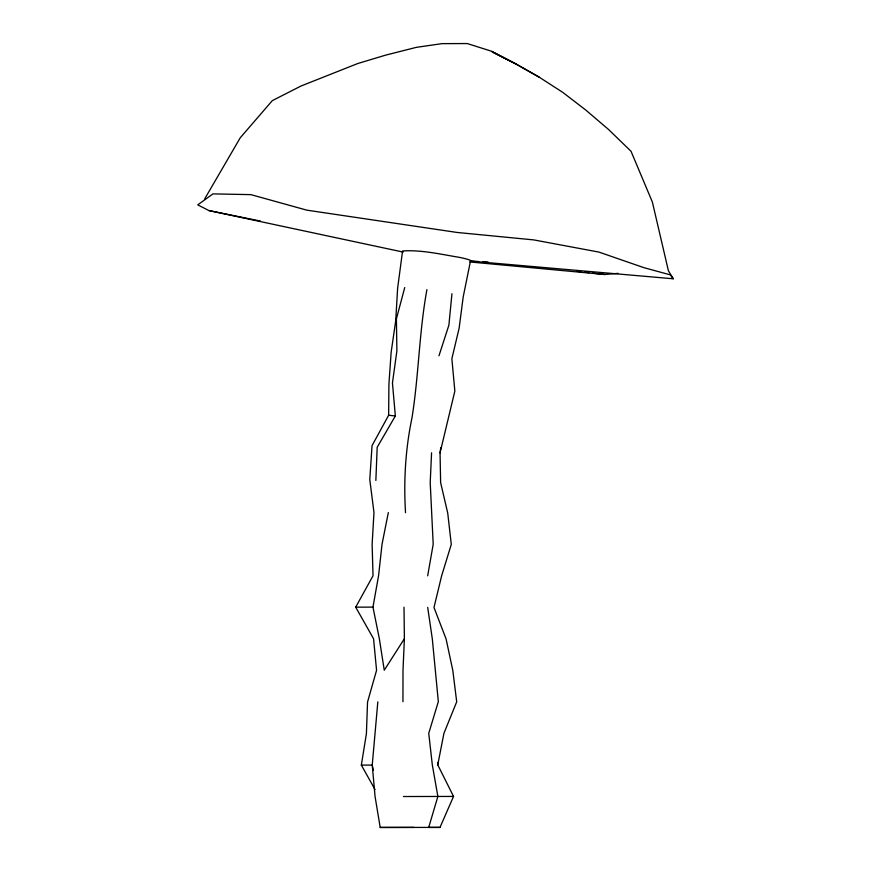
<?xml version="1.0" encoding="UTF-8"?>
<svg xmlns="http://www.w3.org/2000/svg" width="871" height="871" viewBox="0 0 871 871"><rect width="100%" height="100%" fill="white"/><g stroke="black" fill="none" stroke-linecap="round" stroke-linejoin="round"><path stroke-width="1.31" d="M402.946 701.732L403.001 670.137L404.394 638.704L404.002 607.218M375.009 789.54L361.345 765.097L366.408 733.654L367.54 702.026L376.566 670.322L373.561 638.759L355.695 607.163L373.028 575.753L372.124 544.277L373.975 512.507L369.783 479.573L372.037 445.647L388.64 415.249L388.912 384.22L391.144 352.298L395.717 320.746L397.622 288.29L402.576 250.957C421.553 249.737 440.65 254.278 459.355 257.348A35.493 2.461 8.2 0 1 470.471 261.104L673.261 278.785L668.416 270.805L652.357 201.985L631.018 151.271L608.546 129.485L585.737 110.018L562.677 92.315L539.247 77.192L516.274 64.149L492.061 51.814L515.567 63.779L539.247 77.192M375.858 480.433L377.187 447.259L395.347 415.968L392.451 382.935L396.882 350.926L396.403 318.862L404.743 287.517M431.57 452.789L430.209 482.654L433.203 544.255L427.672 575.84M438.178 762.223L437.754 764.847L453.53 796.432L440.007 827.406L380.192 827.45L375.074 796.562L372.233 765.108L377.829 701.863M451.951 293.723L448.881 325.221L438.962 355.793M437.754 764.847L443.949 733.262L456.698 701.808L452.822 670.518L446.104 639.02L433.987 607.468L441.608 575.938L451.287 544.386L447.738 513.128L440.628 482.632L440.051 452.887L440.759 447.574M426.921 289.662C419.103 332.069 418.809 375.379 411.961 417.982C405.44 449.109 403.578 480.966 405.527 512.681M404.394 638.704L384.263 670.213L379.331 638.639L372.962 607.12L378.569 575.698L382.042 544.201L388.335 512.562M440.051 452.887L454.847 391.09L451.875 358.678L459.115 328.269L463.198 296.924L470.471 261.104L478.615 261.507M204.783 198.73L240.254 137.77L272.285 100.655L301.083 85.979L357.665 63.561L385.559 55.156L416.316 47.361L442.054 43.637L467.259 43.55L491.756 51.302L515.567 63.779M469.839 261.953L604.757 274.507L618.007 273.363M453.53 796.432L403.436 796.53M380.192 827.45L414.008 827.396M355.695 607.163L372.962 607.12M440.007 827.406L428.706 827.417L437.873 796.486L432.321 764.945L428.739 733.306L438.331 701.678L432.31 638.824L427.683 607.359M361.345 765.097L372.233 765.108M482.686 261.714L488.119 261.986M388.64 415.249L395.347 415.968M576.852 271.262L580.837 271.719M584.822 272.188L588.818 272.656M592.803 273.113L604.757 274.507M260.396 221.049L208.92 210.575L197.739 204.859L212.97 193.885L250.913 194.636L306.788 210.151L457.123 232.459L533.76 239.906L598.932 252.089L644.017 267.702L670.311 274.866L673.261 278.785M208.92 210.575L403.131 252.078M372.516 766.415L373.354 770.345"/></g></svg>
